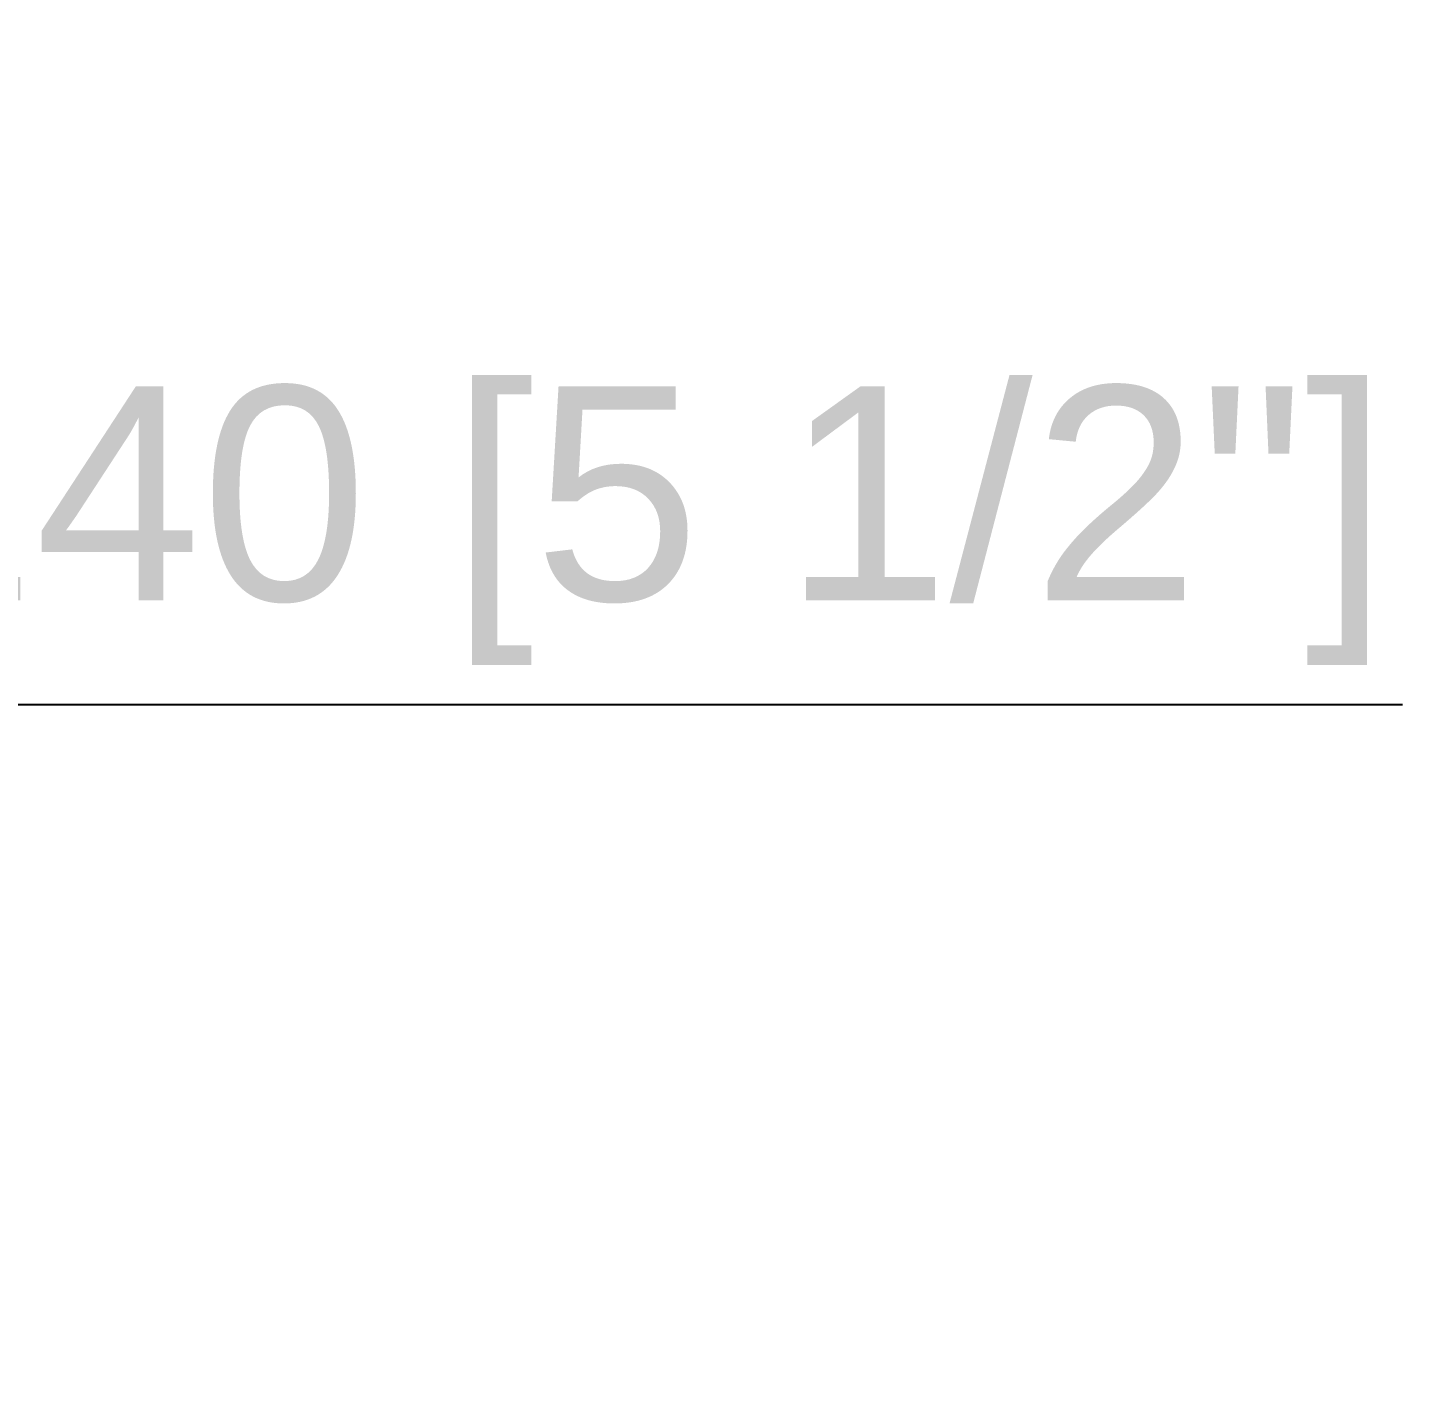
# Model space of a CAD drawing. Header units: millimetres. Extents: x 2185 to 26698, y 9658 to 17427.
# Drawn here: x 11494 to 11750.9, y 11353.6 to 11609.3 of the extents above; entities that cross this region are included whole.
import ezdxf

# ---------------------------------------------------------------- set-up
doc = ezdxf.new("R2010")
doc.units = ezdxf.units.MM
doc.styles.get("Standard").update_dxf_attribs({"font": 'arial.ttf'})
doc.dimstyles.new('我的A-GB-50', dxfattribs={"dimscale": 0.5, "dimtxt": 80, "dimasz": 50, "dimexe": 20, "dimexo": 10, "dimgap": 15, "dimtad": 1, "dimdec": 1, "dimzin": 9, "dimdsep": 46, "dimtxsty": 'Standard', "dimcen": 2.5, "dimadec": 0, "dimazin": 0, "dimtfac": 1, "dimtdec": 1, "dimtmove": 0, "dimatfit": 3, "dimfxl": 2, "dimarcsym": 0})

# ---------------------------------------------------------------- blocks, each defined once
blk = doc.blocks.new('*D103')
at = {"color": 0, "lineweight": -2, "transparency": 16777216}
for p, q in [((11296.68, 11358.61), (11296.68, 11492.89)), ((11436.68, 11358.61), (11436.68, 11492.89)), ((11321.68, 11482.89), (11411.68, 11482.89)), ((11436.68, 11482.89), (11750.9, 11482.89))]:
    blk.add_line(p, q, dxfattribs=at)
at = {"color": 0, "transparency": 16777216}
for points in [[(11321.68, 11487.05), (11321.68, 11478.72), (11296.68, 11482.89)], [(11411.68, 11487.05), (11411.68, 11478.72), (11436.68, 11482.89)]]:
    blk.add_solid(points, dxfattribs=at)
at = {"layer": 'Defpoints', "color": 0, "transparency": 16777216}
for p in [(11436.68, 11482.89), (11296.68, 11353.61), (11436.68, 11353.61)]:
    blk.add_point(p, dxfattribs=at)
at = {"color": 0, "lineweight": 5, "transparency": 16777216, "insert": (11606.29, 11516.28), "char_height": 40, "attachment_point": 5}
blk.add_mtext('140 [5 1/2"]', dxfattribs=at)

msp = doc.modelspace()

# ---------------------------------------------------------------- dimensions: what is measured, and where the dimension line sits
at = {"lineweight": 5}
dim = msp.add_linear_dim(base=(11436.684, 11482.888), p1=(11296.684, 11353.606), p2=(11436.684, 11353.606), dimstyle='我的A-GB-50', dxfattribs=at)
dim.commit()
dim.dimension.update_dxf_attribs({"geometry": '*D103', "text_midpoint": (11606.292, 11482.888), "dimtype": 160})

doc.saveas('drawing.dxf')
